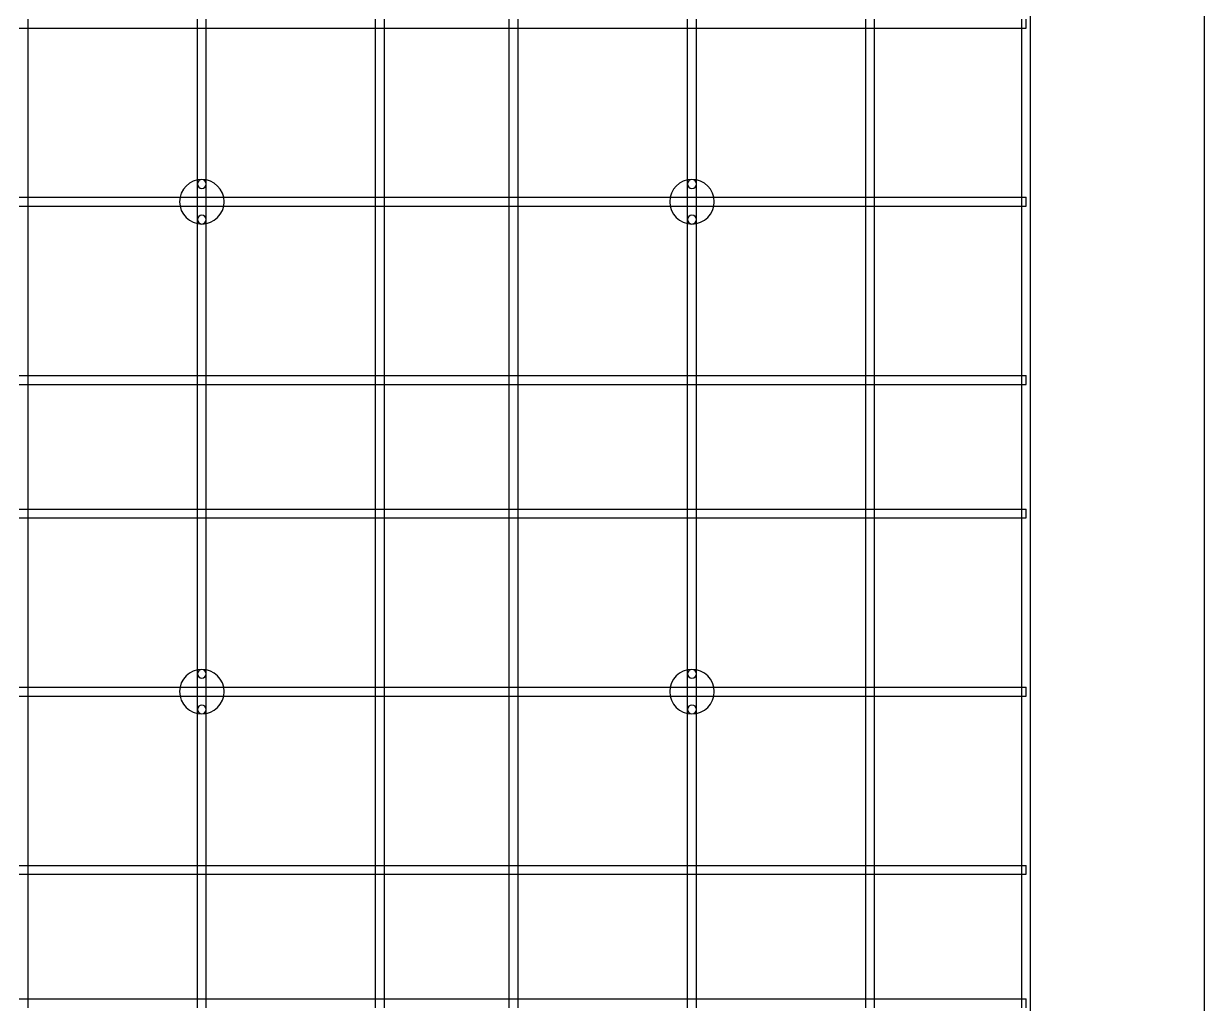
# Model space of a CAD drawing. Header units: millimetres. Extents: x 0 to 500, y 0 to 500.
# Drawn here: x 367.5 to 500, y 132.5 to 242.5 of the extents above; entities that cross this region are included whole.
import ezdxf

# ---------------------------------------------------------------- set-up
doc = ezdxf.new("R2010")
doc.units = ezdxf.units.MM
doc.layers.add('MDF_Model', color=7, linetype='CONTINUOUS')

msp = doc.modelspace()

# ---------------------------------------------------------------- linework, layer by layer
at = {"layer": 'MDF_Model'}
for p, q in [((500, 0, 6), (500, 500, 6)), ((500, 0), (500, 500)), ((500, 0, 6), (500, 500, 6)), ((500, 0), (500, 500)), ((480.5, 20), (480.5, 480)), ((480.5, 20, 1), (480.5, 480, 1)), ((480.5, 20), (480.5, 480)), ((480.5, 20, 1), (480.5, 480, 1)), ((368, 242, 1), (368, 243, 1)), ((368, 242, 1), (368, 243, 1)), ((387, 242, 1), (387, 243, 1)), ((387, 242, 1), (387, 243, 1)), ((388, 242, 1), (388, 243, 1)), ((388, 242, 1), (388, 243, 1)), ((407, 242, 1), (407, 243, 1)), ((407, 242, 1), (407, 243, 1)), ((408, 242, 1), (408, 243, 1)), ((408, 242, 1), (408, 243, 1)), ((422, 242, 1), (422, 243, 1)), ((422, 242, 1), (422, 243, 1)), ((423, 242, 1), (423, 243, 1)), ((423, 242, 1), (423, 243, 1)), ((442, 242, 1), (442, 243, 1)), ((442, 242, 1), (442, 243, 1)), ((443, 242, 1), (443, 243, 1)), ((443, 242, 1), (443, 243, 1)), ((462, 242, 1), (462, 243, 1)), ((462, 242, 1), (462, 243, 1)), ((463, 242, 1), (463, 243, 1)), ((463, 242, 1), (463, 243, 1)), ((479.5, 242, 1), (479.5, 243, 1)), ((479.5, 242, 1), (479.5, 243, 1)), ((480, 242, 1), (480, 243, 1)), ((480, 242, 1), (480, 243, 1)), ((367, 242, 1), (368, 242, 1)), ((367, 242, 1), (368, 242, 1)), ((368, 223), (368, 242)), ((368, 242), (387, 242)), ((368, 242), (387, 242)), ((368, 242, 1), (387, 242, 1)), ((368, 242), (368, 242, 1)), ((368, 242, 1), (387, 242, 1)), ((368, 223, 1), (368, 242, 1)), ((368, 242), (368, 242, 1)), ((368, 223), (368, 242)), ((368, 223, 1), (368, 242, 1)), ((387, 224.5, 1), (387, 242, 1)), ((387, 242, 1), (388, 242, 1)), ((387, 224.5, 1), (387, 242, 1)), ((387, 242), (387, 242, 1)), ((387, 224.5), (387, 242)), ((387, 242, 1), (388, 242, 1)), ((387, 224.5), (387, 242)), ((387, 242), (387, 242, 1)), ((388, 224.5, 1), (388, 242, 1)), ((388, 224.5, 1), (388, 242, 1)), ((388, 242), (388, 242, 1)), ((388, 224.5), (388, 242)), ((388, 224.5), (388, 242)), ((388, 242), (407, 242)), ((388, 242, 1), (407, 242, 1)), ((388, 242), (407, 242)), ((388, 242, 1), (407, 242, 1)), ((388, 242), (388, 242, 1)), ((407, 223), (407, 242)), ((407, 242), (407, 242, 1)), ((407, 223, 1), (407, 242, 1)), ((407, 242), (407, 242, 1)), ((407, 223), (407, 242)), ((407, 242, 1), (408, 242, 1)), ((407, 223, 1), (407, 242, 1)), ((407, 242, 1), (408, 242, 1)), ((408, 223, 1), (408, 242, 1)), ((408, 242, 1), (422, 242, 1)), ((408, 223, 1), (408, 242, 1)), ((408, 242), (408, 242, 1)), ((408, 223), (408, 242)), ((408, 242), (422, 242)), ((408, 242, 1), (422, 242, 1)), ((408, 242), (408, 242, 1)), ((408, 223), (408, 242)), ((408, 242), (422, 242)), ((422, 242, 1), (423, 242, 1)), ((422, 223, 1), (422, 242, 1)), ((422, 242, 1), (423, 242, 1)), ((422, 242), (422, 242, 1)), ((422, 223, 1), (422, 242, 1)), ((422, 242), (422, 242, 1)), ((422, 223), (422, 242)), ((422, 223), (422, 242)), ((423, 223), (423, 242)), ((423, 242), (442, 242)), ((423, 242), (442, 242)), ((423, 242, 1), (442, 242, 1)), ((423, 242), (423, 242, 1)), ((423, 242, 1), (442, 242, 1)), ((423, 223, 1), (423, 242, 1)), ((423, 242), (423, 242, 1)), ((423, 223), (423, 242)), ((423, 223, 1), (423, 242, 1)), ((442, 224.5, 1), (442, 242, 1)), ((442, 242, 1), (443, 242, 1)), ((442, 224.5, 1), (442, 242, 1)), ((442, 242), (442, 242, 1)), ((442, 224.5), (442, 242)), ((442, 242, 1), (443, 242, 1)), ((442, 224.5), (442, 242)), ((442, 242), (442, 242, 1)), ((443, 224.5, 1), (443, 242, 1)), ((443, 224.5, 1), (443, 242, 1)), ((443, 242), (443, 242, 1)), ((443, 224.5), (443, 242)), ((443, 224.5), (443, 242)), ((443, 242), (462, 242)), ((443, 242, 1), (462, 242, 1)), ((443, 242), (462, 242)), ((443, 242, 1), (462, 242, 1)), ((443, 242), (443, 242, 1)), ((462, 242, 1), (463, 242, 1)), ((462, 223), (462, 242)), ((462, 242), (462, 242, 1)), ((462, 223, 1), (462, 242, 1)), ((462, 242, 1), (463, 242, 1)), ((462, 223, 1), (462, 242, 1)), ((462, 242), (462, 242, 1)), ((462, 223), (462, 242)), ((463, 242), (479.5, 242)), ((463, 242, 1), (479.5, 242, 1)), ((463, 242), (463, 242, 1)), ((463, 223), (463, 242)), ((463, 242), (479.5, 242)), ((463, 242, 1), (479.5, 242, 1)), ((463, 223, 1), (463, 242, 1)), ((463, 242), (463, 242, 1)), ((463, 223), (463, 242)), ((463, 223, 1), (463, 242, 1)), ((479.5, 223, 1), (479.5, 242, 1)), ((479.5, 242, 1), (480, 242, 1)), ((479.5, 223, 1), (479.5, 242, 1)), ((479.5, 242, 1), (479.5, 242)), ((479.5, 223), (479.5, 242)), ((479.5, 242, 1), (480, 242, 1)), ((479.5, 242, 1), (479.5, 242)), ((479.5, 223), (479.5, 242)), ((387, 223, 1), (387, 224.5, 1)), ((387, 223, 1), (387, 224.5, 1)), ((387, 224.5), (387, 224.5, 1)), ((387, 223), (387, 224.5)), ((387, 224.5), (387, 224.5, 1)), ((387, 223), (387, 224.5)), ((387.5, 225, 3), (387.5, 225, 6)), ((387.5, 225, 3), (387.5, 225, 6)), ((388, 224.5, 1), (388, 224.5, 3)), ((388, 224.5, 1), (388, 224.5, 3)), ((388, 223, 1), (388, 224.5, 1)), ((388, 223, 1), (388, 224.5, 1)), ((388, 224.5), (388, 224.5, 1)), ((388, 223), (388, 224.5)), ((388, 224.5), (388, 224.5, 1)), ((388, 223), (388, 224.5)), ((442, 223, 1), (442, 224.5, 1)), ((442, 223, 1), (442, 224.5, 1)), ((442, 224.5), (442, 224.5, 1)), ((442, 223), (442, 224.5)), ((442, 224.5), (442, 224.5, 1)), ((442, 223), (442, 224.5)), ((442.5, 225, 3), (442.5, 225, 6)), ((442.5, 225, 3), (442.5, 225, 6)), ((443, 224.5, 1), (443, 224.5, 3)), ((443, 224.5, 1), (443, 224.5, 3)), ((443, 223, 1), (443, 224.5, 1)), ((443, 223, 1), (443, 224.5, 1)), ((443, 224.5), (443, 224.5, 1)), ((443, 223), (443, 224.5)), ((443, 224.5), (443, 224.5, 1)), ((443, 223), (443, 224.5)), ((367, 223, 1), (368, 223, 1)), ((367, 223, 1), (368, 223, 1)), ((368, 223, 1), (387, 223, 1)), ((368, 222, 1), (368, 223, 1)), ((368, 223), (387, 223)), ((368, 223), (387, 223)), ((368, 223, 1), (387, 223, 1)), ((368, 223), (368, 223, 1)), ((368, 222, 1), (368, 223, 1)), ((368, 223), (368, 223, 1)), ((387, 223, 1), (388, 223, 1)), ((387, 222, 1), (387, 223, 1)), ((387, 223, 1), (388, 223, 1)), ((387, 223), (387, 223, 1)), ((387, 222, 1), (387, 223, 1)), ((387, 223), (387, 223, 1)), ((388, 222, 1), (388, 223, 1)), ((388, 223), (388, 223, 1)), ((388, 223, 1), (407, 223, 1)), ((388, 222, 1), (388, 223, 1)), ((388, 223), (407, 223)), ((388, 223), (407, 223)), ((388, 223, 1), (407, 223, 1)), ((388, 223), (388, 223, 1)), ((407, 222, 1), (407, 223, 1)), ((407, 223), (407, 223, 1)), ((407, 222, 1), (407, 223, 1)), ((407, 223, 1), (408, 223, 1)), ((407, 223), (407, 223, 1)), ((407, 223, 1), (408, 223, 1)), ((408, 222, 1), (408, 223, 1)), ((408, 223, 1), (422, 223, 1)), ((408, 222, 1), (408, 223, 1)), ((408, 223), (408, 223, 1)), ((408, 223), (422, 223)), ((408, 223, 1), (422, 223, 1)), ((408, 223), (408, 223, 1)), ((408, 223), (422, 223)), ((422, 222, 1), (422, 223, 1)), ((422, 223, 1), (423, 223, 1)), ((422, 222, 1), (422, 223, 1)), ((422, 223, 1), (423, 223, 1)), ((422, 223), (422, 223, 1)), ((422, 223), (422, 223, 1)), ((423, 223, 1), (442, 223, 1)), ((423, 222, 1), (423, 223, 1)), ((423, 223), (442, 223)), ((423, 223), (442, 223)), ((423, 223, 1), (442, 223, 1)), ((423, 223), (423, 223, 1)), ((423, 222, 1), (423, 223, 1)), ((423, 223), (423, 223, 1)), ((442, 223, 1), (443, 223, 1)), ((442, 222, 1), (442, 223, 1)), ((442, 223, 1), (443, 223, 1)), ((442, 223), (442, 223, 1)), ((442, 222, 1), (442, 223, 1)), ((442, 223), (442, 223, 1)), ((443, 222, 1), (443, 223, 1)), ((443, 223), (443, 223, 1)), ((443, 223, 1), (462, 223, 1)), ((443, 222, 1), (443, 223, 1)), ((443, 223), (462, 223)), ((443, 223), (462, 223)), ((443, 223, 1), (462, 223, 1)), ((443, 223), (443, 223, 1)), ((462, 222, 1), (462, 223, 1)), ((462, 223, 1), (463, 223, 1)), ((462, 222, 1), (462, 223, 1)), ((462, 223), (462, 223, 1)), ((462, 223, 1), (463, 223, 1)), ((462, 223), (462, 223, 1)), ((463, 223, 1), (479.5, 223, 1)), ((463, 222, 1), (463, 223, 1)), ((463, 223), (479.5, 223)), ((463, 223), (479.5, 223)), ((463, 223, 1), (479.5, 223, 1)), ((463, 223), (463, 223, 1)), ((463, 222, 1), (463, 223, 1)), ((463, 223), (463, 223, 1)), ((479.5, 223, 1), (480, 223, 1)), ((479.5, 223, 1), (480, 223, 1)), ((479.5, 222, 1), (479.5, 223, 1)), ((479.5, 223, 1), (479.5, 223)), ((479.5, 222, 1), (479.5, 223, 1)), ((479.5, 223, 1), (479.5, 223)), ((480, 222, 1), (480, 223, 1)), ((480, 222, 1), (480, 223, 1)), ((367, 222, 1), (368, 222, 1)), ((367, 222, 1), (368, 222, 1)), ((368, 203), (368, 222)), ((368, 222), (387, 222)), ((368, 222), (387, 222)), ((368, 222, 1), (387, 222, 1)), ((368, 222), (368, 222, 1)), ((368, 222, 1), (387, 222, 1)), ((368, 203, 1), (368, 222, 1)), ((368, 222), (368, 222, 1)), ((368, 203), (368, 222)), ((368, 203, 1), (368, 222, 1)), ((387, 220.5, 1), (387, 222, 1)), ((387, 222, 1), (388, 222, 1)), ((387, 220.5, 1), (387, 222, 1)), ((387, 222), (387, 222, 1)), ((387, 220.5), (387, 222)), ((387, 222, 1), (388, 222, 1)), ((387, 220.5), (387, 222)), ((387, 222), (387, 222, 1)), ((388, 220.5, 1), (388, 222, 1)), ((388, 220.5, 1), (388, 222, 1)), ((388, 222), (388, 222, 1)), ((388, 220.5), (388, 222)), ((388, 220.5), (388, 222)), ((388, 222), (407, 222)), ((388, 222, 1), (407, 222, 1)), ((388, 222), (407, 222)), ((388, 222, 1), (407, 222, 1)), ((388, 222), (388, 222, 1)), ((390, 222.5, 3), (390, 222.5, 6)), ((390, 222.5, 3), (390, 222.5, 6)), ((407, 203), (407, 222)), ((407, 222), (407, 222, 1)), ((407, 203, 1), (407, 222, 1)), ((407, 222), (407, 222, 1)), ((407, 203), (407, 222)), ((407, 222, 1), (408, 222, 1)), ((407, 203, 1), (407, 222, 1)), ((407, 222, 1), (408, 222, 1)), ((408, 203, 1), (408, 222, 1)), ((408, 222, 1), (422, 222, 1)), ((408, 203, 1), (408, 222, 1)), ((408, 222), (408, 222, 1)), ((408, 203), (408, 222)), ((408, 222), (422, 222)), ((408, 222, 1), (422, 222, 1)), ((408, 222), (408, 222, 1)), ((408, 203), (408, 222)), ((408, 222), (422, 222)), ((422, 222, 1), (423, 222, 1)), ((422, 203, 1), (422, 222, 1)), ((422, 222, 1), (423, 222, 1)), ((422, 222), (422, 222, 1)), ((422, 203, 1), (422, 222, 1)), ((422, 222), (422, 222, 1)), ((422, 203), (422, 222)), ((422, 203), (422, 222)), ((423, 203), (423, 222)), ((423, 222), (442, 222)), ((423, 222), (442, 222)), ((423, 222, 1), (442, 222, 1)), ((423, 222), (423, 222, 1)), ((423, 222, 1), (442, 222, 1)), ((423, 203, 1), (423, 222, 1)), ((423, 222), (423, 222, 1)), ((423, 203), (423, 222)), ((423, 203, 1), (423, 222, 1)), ((442, 220.5, 1), (442, 222, 1)), ((442, 222, 1), (443, 222, 1)), ((442, 220.5, 1), (442, 222, 1)), ((442, 222), (442, 222, 1)), ((442, 220.5), (442, 222)), ((442, 222, 1), (443, 222, 1)), ((442, 220.5), (442, 222)), ((442, 222), (442, 222, 1)), ((443, 220.5, 1), (443, 222, 1)), ((443, 220.5, 1), (443, 222, 1)), ((443, 222), (443, 222, 1)), ((443, 220.5), (443, 222)), ((443, 220.5), (443, 222)), ((443, 222), (462, 222)), ((443, 222, 1), (462, 222, 1)), ((443, 222), (462, 222)), ((443, 222, 1), (462, 222, 1)), ((443, 222), (443, 222, 1)), ((445, 222.5, 3), (445, 222.5, 6)), ((445, 222.5, 3), (445, 222.5, 6)), ((462, 222, 1), (463, 222, 1)), ((462, 203), (462, 222)), ((462, 222), (462, 222, 1)), ((462, 203, 1), (462, 222, 1)), ((462, 222, 1), (463, 222, 1)), ((462, 203, 1), (462, 222, 1)), ((462, 222), (462, 222, 1)), ((462, 203), (462, 222)), ((463, 222), (479.5, 222)), ((463, 222, 1), (479.5, 222, 1)), ((463, 222), (463, 222, 1)), ((463, 203), (463, 222)), ((463, 222), (479.5, 222)), ((463, 222, 1), (479.5, 222, 1)), ((463, 203, 1), (463, 222, 1)), ((463, 222), (463, 222, 1)), ((463, 203), (463, 222)), ((463, 203, 1), (463, 222, 1)), ((479.5, 203, 1), (479.5, 222, 1)), ((479.5, 222, 1), (480, 222, 1)), ((479.5, 203, 1), (479.5, 222, 1)), ((479.5, 222, 1), (479.5, 222)), ((479.5, 203), (479.5, 222)), ((479.5, 222, 1), (480, 222, 1)), ((479.5, 222, 1), (479.5, 222)), ((479.5, 203), (479.5, 222)), ((387, 203, 1), (387, 220.5, 1)), ((387, 203, 1), (387, 220.5, 1)), ((387, 220.5), (387, 220.5, 1)), ((387, 203), (387, 220.5)), ((387, 220.5), (387, 220.5, 1)), ((387, 203), (387, 220.5)), ((387.5, 220, 3), (387.5, 220, 6)), ((387.5, 220, 3), (387.5, 220, 6)), ((388, 220.5, 1), (388, 220.5, 3)), ((388, 220.5, 1), (388, 220.5, 3)), ((388, 203, 1), (388, 220.5, 1)), ((388, 203, 1), (388, 220.5, 1)), ((388, 220.5), (388, 220.5, 1)), ((388, 203), (388, 220.5)), ((388, 220.5), (388, 220.5, 1)), ((388, 203), (388, 220.5)), ((442, 203, 1), (442, 220.5, 1)), ((442, 203, 1), (442, 220.5, 1)), ((442, 220.5), (442, 220.5, 1)), ((442, 203), (442, 220.5)), ((442, 220.5), (442, 220.5, 1)), ((442, 203), (442, 220.5)), ((442.5, 220, 3), (442.5, 220, 6)), ((442.5, 220, 3), (442.5, 220, 6)), ((443, 220.5, 1), (443, 220.5, 3)), ((443, 220.5, 1), (443, 220.5, 3)), ((443, 203, 1), (443, 220.5, 1)), ((443, 203, 1), (443, 220.5, 1)), ((443, 220.5), (443, 220.5, 1)), ((443, 203), (443, 220.5)), ((443, 220.5), (443, 220.5, 1)), ((443, 203), (443, 220.5)), ((367, 203, 1), (368, 203, 1)), ((367, 203, 1), (368, 203, 1)), ((368, 203), (387, 203)), ((368, 203), (387, 203)), ((368, 203, 1), (387, 203, 1)), ((368, 203), (368, 203, 1)), ((368, 203, 1), (387, 203, 1)), ((368, 202, 1), (368, 203, 1)), ((368, 203), (368, 203, 1)), ((368, 202, 1), (368, 203, 1)), ((387, 203, 1), (388, 203, 1)), ((387, 203), (387, 203, 1)), ((387, 202, 1), (387, 203, 1)), ((387, 203, 1), (388, 203, 1)), ((387, 203), (387, 203, 1)), ((387, 202, 1), (387, 203, 1)), ((388, 203), (388, 203, 1)), ((388, 202, 1), (388, 203, 1)), ((388, 203), (407, 203)), ((388, 203), (407, 203)), ((388, 203, 1), (407, 203, 1)), ((388, 203), (388, 203, 1)), ((388, 203, 1), (407, 203, 1)), ((388, 202, 1), (388, 203, 1)), ((407, 203), (407, 203, 1)), ((407, 202, 1), (407, 203, 1)), ((407, 203), (407, 203, 1)), ((407, 202, 1), (407, 203, 1)), ((407, 203, 1), (408, 203, 1)), ((407, 203, 1), (408, 203, 1)), ((408, 202, 1), (408, 203, 1)), ((408, 203, 1), (422, 203, 1)), ((408, 202, 1), (408, 203, 1)), ((408, 203), (408, 203, 1)), ((408, 203), (422, 203)), ((408, 203, 1), (422, 203, 1)), ((408, 203), (408, 203, 1)), ((408, 203), (422, 203)), ((422, 202, 1), (422, 203, 1)), ((422, 203, 1), (423, 203, 1)), ((422, 202, 1), (422, 203, 1)), ((422, 203, 1), (423, 203, 1)), ((422, 203), (422, 203, 1)), ((422, 203), (422, 203, 1)), ((423, 203), (442, 203)), ((423, 203), (442, 203)), ((423, 203, 1), (442, 203, 1)), ((423, 203), (423, 203, 1)), ((423, 203, 1), (442, 203, 1)), ((423, 202, 1), (423, 203, 1)), ((423, 203), (423, 203, 1)), ((423, 202, 1), (423, 203, 1)), ((442, 203, 1), (443, 203, 1)), ((442, 203), (442, 203, 1)), ((442, 202, 1), (442, 203, 1)), ((442, 203, 1), (443, 203, 1)), ((442, 203), (442, 203, 1)), ((442, 202, 1), (442, 203, 1)), ((443, 203), (443, 203, 1)), ((443, 202, 1), (443, 203, 1)), ((443, 203), (462, 203)), ((443, 203), (462, 203)), ((443, 203, 1), (462, 203, 1)), ((443, 203), (443, 203, 1)), ((443, 203, 1), (462, 203, 1)), ((443, 202, 1), (443, 203, 1)), ((462, 202, 1), (462, 203, 1)), ((462, 203, 1), (463, 203, 1)), ((462, 203), (462, 203, 1)), ((462, 202, 1), (462, 203, 1)), ((462, 203, 1), (463, 203, 1)), ((462, 203), (462, 203, 1)), ((463, 203, 1), (479.5, 203, 1)), ((463, 202, 1), (463, 203, 1)), ((463, 203), (479.5, 203)), ((463, 203), (479.5, 203)), ((463, 203, 1), (479.5, 203, 1)), ((463, 203), (463, 203, 1)), ((463, 202, 1), (463, 203, 1)), ((463, 203), (463, 203, 1)), ((479.5, 203, 1), (480, 203, 1)), ((479.5, 203, 1), (480, 203, 1)), ((479.5, 202, 1), (479.5, 203, 1)), ((479.5, 203, 1), (479.5, 203)), ((479.5, 202, 1), (479.5, 203, 1)), ((479.5, 203, 1), (479.5, 203)), ((480, 202, 1), (480, 203, 1)), ((480, 202, 1), (480, 203, 1)), ((367, 202, 1), (368, 202, 1)), ((367, 202, 1), (368, 202, 1)), ((368, 202, 1), (387, 202, 1)), ((368, 202), (387, 202)), ((368, 202, 1), (387, 202, 1)), ((368, 202), (368, 202, 1)), ((368, 188), (368, 202)), ((368, 202), (387, 202)), ((368, 188, 1), (368, 202, 1)), ((368, 202), (368, 202, 1)), ((368, 188), (368, 202)), ((368, 188, 1), (368, 202, 1)), ((387, 202, 1), (388, 202, 1)), ((387, 188, 1), (387, 202, 1)), ((387, 202, 1), (388, 202, 1)), ((387, 188, 1), (387, 202, 1)), ((387, 202), (387, 202, 1)), ((387, 188), (387, 202)), ((387, 202), (387, 202, 1)), ((387, 188), (387, 202)), ((388, 188, 1), (388, 202, 1)), ((388, 202, 1), (407, 202, 1)), ((388, 188, 1), (388, 202, 1)), ((388, 202), (388, 202, 1)), ((388, 188), (388, 202)), ((388, 202), (407, 202)), ((388, 202, 1), (407, 202, 1)), ((388, 202), (388, 202, 1)), ((388, 188), (388, 202)), ((388, 202), (407, 202)), ((407, 202, 1), (408, 202, 1)), ((407, 202), (407, 202, 1)), ((407, 188), (407, 202)), ((407, 188, 1), (407, 202, 1)), ((407, 202), (407, 202, 1)), ((407, 188), (407, 202)), ((407, 188, 1), (407, 202, 1)), ((407, 202, 1), (408, 202, 1)), ((408, 188, 1), (408, 202, 1)), ((408, 202, 1), (422, 202, 1)), ((408, 188, 1), (408, 202, 1)), ((408, 202), (408, 202, 1)), ((408, 188), (408, 202)), ((408, 202), (422, 202)), ((408, 202, 1), (422, 202, 1)), ((408, 202), (408, 202, 1)), ((408, 188), (408, 202)), ((408, 202), (422, 202)), ((422, 202, 1), (423, 202, 1)), ((422, 188, 1), (422, 202, 1)), ((422, 202, 1), (423, 202, 1)), ((422, 188, 1), (422, 202, 1)), ((422, 202), (422, 202, 1)), ((422, 188), (422, 202)), ((422, 202), (422, 202, 1)), ((422, 188), (422, 202)), ((423, 202, 1), (442, 202, 1)), ((423, 202), (442, 202)), ((423, 202, 1), (442, 202, 1)), ((423, 202), (423, 202, 1)), ((423, 188), (423, 202)), ((423, 202), (442, 202)), ((423, 188, 1), (423, 202, 1)), ((423, 202), (423, 202, 1)), ((423, 188), (423, 202)), ((423, 188, 1), (423, 202, 1)), ((442, 202, 1), (443, 202, 1)), ((442, 188, 1), (442, 202, 1)), ((442, 202, 1), (443, 202, 1)), ((442, 188, 1), (442, 202, 1)), ((442, 202), (442, 202, 1)), ((442, 188), (442, 202)), ((442, 202), (442, 202, 1)), ((442, 188), (442, 202)), ((443, 188, 1), (443, 202, 1)), ((443, 202, 1), (462, 202, 1)), ((443, 188, 1), (443, 202, 1)), ((443, 202), (443, 202, 1)), ((443, 188), (443, 202)), ((443, 202), (462, 202)), ((443, 202, 1), (462, 202, 1)), ((443, 202), (443, 202, 1)), ((443, 188), (443, 202)), ((443, 202), (462, 202)), ((462, 202, 1), (463, 202, 1)), ((462, 188, 1), (462, 202, 1)), ((462, 202, 1), (463, 202, 1)), ((462, 202), (462, 202, 1)), ((462, 188, 1), (462, 202, 1)), ((462, 202), (462, 202, 1)), ((462, 188), (462, 202)), ((462, 188), (462, 202)), ((463, 202), (479.5, 202)), ((463, 202, 1), (479.5, 202, 1)), ((463, 202), (463, 202, 1)), ((463, 188), (463, 202)), ((463, 202), (479.5, 202)), ((463, 202, 1), (479.5, 202, 1)), ((463, 188, 1), (463, 202, 1)), ((463, 202), (463, 202, 1)), ((463, 188), (463, 202)), ((463, 188, 1), (463, 202, 1)), ((479.5, 188, 1), (479.5, 202, 1)), ((479.5, 202, 1), (480, 202, 1)), ((479.5, 188, 1), (479.5, 202, 1)), ((479.5, 202, 1), (479.5, 202)), ((479.5, 188), (479.5, 202)), ((479.5, 202, 1), (480, 202, 1)), ((479.5, 202, 1), (479.5, 202)), ((479.5, 188), (479.5, 202)), ((367, 188, 1), (368, 188, 1)), ((367, 188, 1), (368, 188, 1)), ((367, 187, 1), (368, 187, 1)), ((367, 187, 1), (368, 187, 1)), ((368, 188, 1), (387, 188, 1)), ((368, 187, 1), (368, 188, 1)), ((368, 188), (387, 188)), ((368, 188, 1), (387, 188, 1)), ((368, 188), (368, 188, 1)), ((368, 187, 1), (368, 188, 1)), ((368, 188), (387, 188)), ((368, 188), (368, 188, 1)), ((368, 168), (368, 187)), ((368, 187), (387, 187)), ((368, 187), (387, 187)), ((368, 187, 1), (387, 187, 1)), ((368, 187), (368, 187, 1)), ((368, 187, 1), (387, 187, 1)), ((368, 168, 1), (368, 187, 1)), ((368, 187), (368, 187, 1)), ((368, 168), (368, 187)), ((368, 168, 1), (368, 187, 1)), ((387, 187, 1), (387, 188, 1)), ((387, 188, 1), (388, 188, 1)), ((387, 187, 1), (387, 188, 1)), ((387, 188, 1), (388, 188, 1)), ((387, 188), (387, 188, 1)), ((387, 188), (387, 188, 1)), ((387, 169.5, 1), (387, 187, 1)), ((387, 187, 1), (388, 187, 1)), ((387, 169.5, 1), (387, 187, 1)), ((387, 187), (387, 187, 1)), ((387, 169.5), (387, 187)), ((387, 187, 1), (388, 187, 1)), ((387, 169.5), (387, 187)), ((387, 187), (387, 187, 1)), ((388, 187, 1), (388, 188, 1)), ((388, 188, 1), (407, 188, 1)), ((388, 187, 1), (388, 188, 1)), ((388, 188), (388, 188, 1)), ((388, 188), (407, 188)), ((388, 188, 1), (407, 188, 1)), ((388, 188), (388, 188, 1)), ((388, 188), (407, 188)), ((388, 169.5, 1), (388, 187, 1)), ((388, 169.5, 1), (388, 187, 1)), ((388, 187), (388, 187, 1)), ((388, 169.5), (388, 187)), ((388, 169.5), (388, 187)), ((388, 187), (407, 187)), ((388, 187, 1), (407, 187, 1)), ((388, 187), (407, 187)), ((388, 187, 1), (407, 187, 1)), ((388, 187), (388, 187, 1)), ((407, 187, 1), (407, 188, 1)), ((407, 188), (407, 188, 1)), ((407, 187, 1), (407, 188, 1)), ((407, 188, 1), (408, 188, 1)), ((407, 188), (407, 188, 1)), ((407, 188, 1), (408, 188, 1)), ((407, 168), (407, 187)), ((407, 187), (407, 187, 1)), ((407, 168, 1), (407, 187, 1)), ((407, 187), (407, 187, 1)), ((407, 168), (407, 187)), ((407, 187, 1), (408, 187, 1)), ((407, 168, 1), (407, 187, 1)), ((407, 187, 1), (408, 187, 1)), ((408, 187, 1), (408, 188, 1)), ((408, 188, 1), (422, 188, 1)), ((408, 187, 1), (408, 188, 1)), ((408, 188), (408, 188, 1)), ((408, 188), (422, 188)), ((408, 188, 1), (422, 188, 1)), ((408, 188), (408, 188, 1)), ((408, 188), (422, 188)), ((408, 168, 1), (408, 187, 1)), ((408, 187, 1), (422, 187, 1)), ((408, 168, 1), (408, 187, 1)), ((408, 187), (408, 187, 1)), ((408, 168), (408, 187)), ((408, 187), (422, 187)), ((408, 187, 1), (422, 187, 1)), ((408, 187), (408, 187, 1)), ((408, 168), (408, 187)), ((408, 187), (422, 187)), ((422, 187, 1), (422, 188, 1)), ((422, 188, 1), (423, 188, 1)), ((422, 187, 1), (422, 188, 1)), ((422, 188, 1), (423, 188, 1)), ((422, 188), (422, 188, 1)), ((422, 188), (422, 188, 1)), ((422, 187, 1), (423, 187, 1)), ((422, 168, 1), (422, 187, 1)), ((422, 187, 1), (423, 187, 1)), ((422, 187), (422, 187, 1)), ((422, 168, 1), (422, 187, 1)), ((422, 187), (422, 187, 1)), ((422, 168), (422, 187)), ((422, 168), (422, 187)), ((423, 188, 1), (442, 188, 1)), ((423, 187, 1), (423, 188, 1)), ((423, 188), (442, 188)), ((423, 188, 1), (442, 188, 1)), ((423, 188), (423, 188, 1)), ((423, 187, 1), (423, 188, 1)), ((423, 188), (442, 188)), ((423, 188), (423, 188, 1)), ((423, 168), (423, 187)), ((423, 187), (442, 187)), ((423, 187), (442, 187)), ((423, 187, 1), (442, 187, 1)), ((423, 187), (423, 187, 1)), ((423, 187, 1), (442, 187, 1)), ((423, 168, 1), (423, 187, 1)), ((423, 187), (423, 187, 1)), ((423, 168), (423, 187)), ((423, 168, 1), (423, 187, 1)), ((442, 187, 1), (442, 188, 1)), ((442, 188, 1), (443, 188, 1)), ((442, 187, 1), (442, 188, 1)), ((442, 188, 1), (443, 188, 1)), ((442, 188), (442, 188, 1)), ((442, 188), (442, 188, 1)), ((442, 169.5, 1), (442, 187, 1)), ((442, 187, 1), (443, 187, 1)), ((442, 169.5, 1), (442, 187, 1)), ((442, 187), (442, 187, 1)), ((442, 169.5), (442, 187)), ((442, 187, 1), (443, 187, 1)), ((442, 169.5), (442, 187)), ((442, 187), (442, 187, 1)), ((443, 187, 1), (443, 188, 1)), ((443, 188, 1), (462, 188, 1)), ((443, 187, 1), (443, 188, 1)), ((443, 188), (443, 188, 1)), ((443, 188), (462, 188)), ((443, 188, 1), (462, 188, 1)), ((443, 188), (443, 188, 1)), ((443, 188), (462, 188)), ((443, 169.5, 1), (443, 187, 1)), ((443, 169.5, 1), (443, 187, 1)), ((443, 187), (443, 187, 1)), ((443, 169.5), (443, 187)), ((443, 169.5), (443, 187)), ((443, 187), (462, 187)), ((443, 187, 1), (462, 187, 1)), ((443, 187), (462, 187)), ((443, 187, 1), (462, 187, 1)), ((443, 187), (443, 187, 1)), ((462, 187, 1), (462, 188, 1)), ((462, 188, 1), (463, 188, 1)), ((462, 187, 1), (462, 188, 1)), ((462, 188, 1), (463, 188, 1)), ((462, 188), (462, 188, 1)), ((462, 188), (462, 188, 1)), ((462, 187, 1), (463, 187, 1)), ((462, 168), (462, 187)), ((462, 187), (462, 187, 1)), ((462, 168, 1), (462, 187, 1)), ((462, 187, 1), (463, 187, 1)), ((462, 168, 1), (462, 187, 1)), ((462, 187), (462, 187, 1)), ((462, 168), (462, 187)), ((463, 188, 1), (479.5, 188, 1)), ((463, 187, 1), (463, 188, 1)), ((463, 188), (479.5, 188)), ((463, 188), (479.5, 188)), ((463, 188, 1), (479.5, 188, 1)), ((463, 188), (463, 188, 1)), ((463, 187, 1), (463, 188, 1)), ((463, 188), (463, 188, 1)), ((463, 187), (479.5, 187)), ((463, 187, 1), (479.5, 187, 1)), ((463, 187), (463, 187, 1)), ((463, 168), (463, 187)), ((463, 187), (479.5, 187)), ((463, 187, 1), (479.5, 187, 1)), ((463, 168, 1), (463, 187, 1)), ((463, 187), (463, 187, 1)), ((463, 168), (463, 187)), ((463, 168, 1), (463, 187, 1)), ((479.5, 188, 1), (480, 188, 1)), ((479.5, 188, 1), (480, 188, 1)), ((479.5, 187, 1), (479.5, 188, 1)), ((479.5, 188, 1), (479.5, 188)), ((479.5, 187, 1), (479.5, 188, 1)), ((479.5, 188, 1), (479.5, 188)), ((479.5, 168, 1), (479.5, 187, 1)), ((479.5, 187, 1), (480, 187, 1)), ((479.5, 168, 1), (479.5, 187, 1)), ((479.5, 187, 1), (479.5, 187)), ((479.5, 168), (479.5, 187)), ((479.5, 187, 1), (480, 187, 1)), ((479.5, 187, 1), (479.5, 187)), ((479.5, 168), (479.5, 187)), ((480, 187, 1), (480, 188, 1)), ((480, 187, 1), (480, 188, 1)), ((387.5, 170, 3), (387.5, 170, 6)), ((387.5, 170, 3), (387.5, 170, 6)), ((442.5, 170, 3), (442.5, 170, 6)), ((442.5, 170, 3), (442.5, 170, 6)), ((387, 168, 1), (387, 169.5, 1)), ((387, 168, 1), (387, 169.5, 1)), ((387, 169.5), (387, 169.5, 1)), ((387, 168), (387, 169.5)), ((387, 169.5), (387, 169.5, 1)), ((387, 168), (387, 169.5)), ((388, 169.5, 1), (388, 169.5, 3)), ((388, 169.5, 1), (388, 169.5, 3)), ((388, 168, 1), (388, 169.5, 1)), ((388, 168, 1), (388, 169.5, 1)), ((388, 169.5), (388, 169.5, 1)), ((388, 168), (388, 169.5)), ((388, 169.5), (388, 169.5, 1)), ((388, 168), (388, 169.5)), ((442, 168, 1), (442, 169.5, 1)), ((442, 168, 1), (442, 169.5, 1)), ((442, 169.5), (442, 169.5, 1)), ((442, 168), (442, 169.5)), ((442, 169.5), (442, 169.5, 1)), ((442, 168), (442, 169.5)), ((443, 169.5, 1), (443, 169.5, 3)), ((443, 169.5, 1), (443, 169.5, 3)), ((443, 168, 1), (443, 169.5, 1)), ((443, 168, 1), (443, 169.5, 1)), ((443, 169.5), (443, 169.5, 1)), ((443, 168), (443, 169.5)), ((443, 169.5), (443, 169.5, 1)), ((443, 168), (443, 169.5)), ((367, 168, 1), (368, 168, 1)), ((367, 168, 1), (368, 168, 1)), ((367, 167, 1), (368, 167, 1)), ((367, 167, 1), (368, 167, 1)), ((368, 168, 1), (387, 168, 1)), ((368, 167, 1), (368, 168, 1)), ((368, 168), (387, 168)), ((368, 168), (387, 168)), ((368, 168, 1), (387, 168, 1)), ((368, 168), (368, 168, 1)), ((368, 167, 1), (368, 168, 1)), ((368, 168), (368, 168, 1)), ((368, 148), (368, 167)), ((368, 167), (387, 167)), ((368, 167), (387, 167)), ((368, 167, 1), (387, 167, 1)), ((368, 167), (368, 167, 1)), ((368, 167, 1), (387, 167, 1)), ((368, 148, 1), (368, 167, 1)), ((368, 167), (368, 167, 1)), ((368, 148), (368, 167)), ((368, 148, 1), (368, 167, 1)), ((387, 168, 1), (388, 168, 1)), ((387, 167, 1), (387, 168, 1)), ((387, 168, 1), (388, 168, 1)), ((387, 168), (387, 168, 1)), ((387, 167, 1), (387, 168, 1)), ((387, 168), (387, 168, 1)), ((387, 165.5, 1), (387, 167, 1)), ((387, 167, 1), (388, 167, 1)), ((387, 165.5, 1), (387, 167, 1)), ((387, 167), (387, 167, 1)), ((387, 165.5), (387, 167)), ((387, 167, 1), (388, 167, 1)), ((387, 165.5), (387, 167)), ((387, 167), (387, 167, 1)), ((388, 167, 1), (388, 168, 1)), ((388, 168), (388, 168, 1)), ((388, 168, 1), (407, 168, 1)), ((388, 167, 1), (388, 168, 1)), ((388, 168), (407, 168)), ((388, 168), (407, 168)), ((388, 168, 1), (407, 168, 1)), ((388, 168), (388, 168, 1)), ((388, 165.5, 1), (388, 167, 1)), ((388, 165.5, 1), (388, 167, 1)), ((388, 167), (388, 167, 1)), ((388, 165.5), (388, 167)), ((388, 165.5), (388, 167)), ((388, 167), (407, 167)), ((388, 167, 1), (407, 167, 1)), ((388, 167), (407, 167)), ((388, 167, 1), (407, 167, 1)), ((388, 167), (388, 167, 1)), ((390, 167.5, 3), (390, 167.5, 6)), ((390, 167.5, 3), (390, 167.5, 6)), ((407, 167, 1), (407, 168, 1)), ((407, 168), (407, 168, 1)), ((407, 167, 1), (407, 168, 1)), ((407, 168, 1), (408, 168, 1)), ((407, 168), (407, 168, 1)), ((407, 168, 1), (408, 168, 1)), ((407, 148), (407, 167)), ((407, 167), (407, 167, 1)), ((407, 148, 1), (407, 167, 1)), ((407, 167), (407, 167, 1)), ((407, 148), (407, 167)), ((407, 167, 1), (408, 167, 1)), ((407, 148, 1), (407, 167, 1)), ((407, 167, 1), (408, 167, 1)), ((408, 167, 1), (408, 168, 1)), ((408, 168, 1), (422, 168, 1)), ((408, 167, 1), (408, 168, 1)), ((408, 168), (408, 168, 1)), ((408, 168), (422, 168)), ((408, 168, 1), (422, 168, 1)), ((408, 168), (408, 168, 1)), ((408, 168), (422, 168)), ((408, 148, 1), (408, 167, 1)), ((408, 167, 1), (422, 167, 1)), ((408, 148, 1), (408, 167, 1)), ((408, 167), (408, 167, 1)), ((408, 148), (408, 167)), ((408, 167), (422, 167)), ((408, 167, 1), (422, 167, 1)), ((408, 167), (408, 167, 1)), ((408, 148), (408, 167)), ((408, 167), (422, 167)), ((422, 167, 1), (422, 168, 1)), ((422, 168, 1), (423, 168, 1)), ((422, 167, 1), (422, 168, 1)), ((422, 168, 1), (423, 168, 1)), ((422, 168), (422, 168, 1)), ((422, 168), (422, 168, 1)), ((422, 167, 1), (423, 167, 1)), ((422, 148, 1), (422, 167, 1)), ((422, 167, 1), (423, 167, 1)), ((422, 167), (422, 167, 1)), ((422, 148, 1), (422, 167, 1)), ((422, 167), (422, 167, 1)), ((422, 148), (422, 167)), ((422, 148), (422, 167)), ((423, 168, 1), (442, 168, 1)), ((423, 167, 1), (423, 168, 1)), ((423, 168), (442, 168)), ((423, 168), (442, 168)), ((423, 168, 1), (442, 168, 1)), ((423, 168), (423, 168, 1)), ((423, 167, 1), (423, 168, 1)), ((423, 168), (423, 168, 1)), ((423, 148), (423, 167)), ((423, 167), (442, 167)), ((423, 167), (442, 167)), ((423, 167, 1), (442, 167, 1)), ((423, 167), (423, 167, 1)), ((423, 167, 1), (442, 167, 1)), ((423, 148, 1), (423, 167, 1)), ((423, 167), (423, 167, 1)), ((423, 148), (423, 167)), ((423, 148, 1), (423, 167, 1)), ((442, 168, 1), (443, 168, 1)), ((442, 167, 1), (442, 168, 1)), ((442, 168, 1), (443, 168, 1)), ((442, 168), (442, 168, 1)), ((442, 167, 1), (442, 168, 1)), ((442, 168), (442, 168, 1)), ((442, 165.5, 1), (442, 167, 1)), ((442, 167, 1), (443, 167, 1)), ((442, 165.5, 1), (442, 167, 1)), ((442, 167), (442, 167, 1)), ((442, 165.5), (442, 167)), ((442, 167, 1), (443, 167, 1)), ((442, 165.5), (442, 167)), ((442, 167), (442, 167, 1)), ((443, 167, 1), (443, 168, 1)), ((443, 168), (443, 168, 1)), ((443, 168, 1), (462, 168, 1)), ((443, 167, 1), (443, 168, 1)), ((443, 168), (462, 168)), ((443, 168), (462, 168)), ((443, 168, 1), (462, 168, 1)), ((443, 168), (443, 168, 1)), ((443, 165.5, 1), (443, 167, 1)), ((443, 165.5, 1), (443, 167, 1)), ((443, 167), (443, 167, 1)), ((443, 165.5), (443, 167)), ((443, 165.5), (443, 167)), ((443, 167), (462, 167)), ((443, 167, 1), (462, 167, 1)), ((443, 167), (462, 167)), ((443, 167, 1), (462, 167, 1)), ((443, 167), (443, 167, 1)), ((445, 167.5, 3), (445, 167.5, 6)), ((445, 167.5, 3), (445, 167.5, 6)), ((462, 167, 1), (462, 168, 1)), ((462, 168, 1), (463, 168, 1)), ((462, 167, 1), (462, 168, 1)), ((462, 168), (462, 168, 1)), ((462, 168, 1), (463, 168, 1)), ((462, 168), (462, 168, 1)), ((462, 167, 1), (463, 167, 1)), ((462, 148), (462, 167)), ((462, 167), (462, 167, 1)), ((462, 148, 1), (462, 167, 1)), ((462, 167, 1), (463, 167, 1)), ((462, 148, 1), (462, 167, 1)), ((462, 167), (462, 167, 1)), ((462, 148), (462, 167)), ((463, 168, 1), (479.5, 168, 1)), ((463, 167, 1), (463, 168, 1)), ((463, 168), (479.5, 168)), ((463, 168), (479.5, 168)), ((463, 168, 1), (479.5, 168, 1)), ((463, 168), (463, 168, 1)), ((463, 167, 1), (463, 168, 1)), ((463, 168), (463, 168, 1)), ((463, 167), (479.5, 167)), ((463, 167, 1), (479.5, 167, 1)), ((463, 167), (463, 167, 1)), ((463, 148), (463, 167)), ((463, 167), (479.5, 167)), ((463, 167, 1), (479.5, 167, 1)), ((463, 148, 1), (463, 167, 1)), ((463, 167), (463, 167, 1)), ((463, 148), (463, 167)), ((463, 148, 1), (463, 167, 1)), ((479.5, 168, 1), (480, 168, 1)), ((479.5, 168, 1), (480, 168, 1)), ((479.5, 167, 1), (479.5, 168, 1)), ((479.5, 168, 1), (479.5, 168)), ((479.5, 167, 1), (479.5, 168, 1)), ((479.5, 168, 1), (479.5, 168)), ((479.5, 148, 1), (479.5, 167, 1)), ((479.5, 167, 1), (480, 167, 1)), ((479.5, 148, 1), (479.5, 167, 1)), ((479.5, 167, 1), (479.5, 167)), ((479.5, 148), (479.5, 167)), ((479.5, 167, 1), (480, 167, 1)), ((479.5, 167, 1), (479.5, 167)), ((479.5, 148), (479.5, 167)), ((480, 167, 1), (480, 168, 1)), ((480, 167, 1), (480, 168, 1)), ((387, 148, 1), (387, 165.5, 1)), ((387, 148, 1), (387, 165.5, 1)), ((387, 165.5), (387, 165.5, 1)), ((387, 148), (387, 165.5)), ((387, 165.5), (387, 165.5, 1)), ((387, 148), (387, 165.5)), ((387.5, 165, 3), (387.5, 165, 6)), ((387.5, 165, 3), (387.5, 165, 6)), ((388, 165.5, 1), (388, 165.5, 3)), ((388, 165.5, 1), (388, 165.5, 3)), ((388, 148, 1), (388, 165.5, 1)), ((388, 148, 1), (388, 165.5, 1)), ((388, 165.5), (388, 165.5, 1)), ((388, 148), (388, 165.5)), ((388, 165.5), (388, 165.5, 1)), ((388, 148), (388, 165.5)), ((442, 148, 1), (442, 165.5, 1)), ((442, 148, 1), (442, 165.5, 1)), ((442, 165.5), (442, 165.5, 1)), ((442, 148), (442, 165.5)), ((442, 165.5), (442, 165.5, 1)), ((442, 148), (442, 165.5)), ((442.5, 165, 3), (442.5, 165, 6)), ((442.5, 165, 3), (442.5, 165, 6)), ((443, 165.5, 1), (443, 165.5, 3)), ((443, 165.5, 1), (443, 165.5, 3)), ((443, 148, 1), (443, 165.5, 1)), ((443, 148, 1), (443, 165.5, 1)), ((443, 165.5), (443, 165.5, 1)), ((443, 148), (443, 165.5)), ((443, 165.5), (443, 165.5, 1)), ((443, 148), (443, 165.5)), ((367, 148, 1), (368, 148, 1)), ((367, 148, 1), (368, 148, 1)), ((368, 148), (387, 148)), ((368, 148), (387, 148)), ((368, 148, 1), (387, 148, 1)), ((368, 148), (368, 148, 1)), ((368, 148, 1), (387, 148, 1)), ((368, 147, 1), (368, 148, 1)), ((368, 148), (368, 148, 1)), ((368, 147, 1), (368, 148, 1)), ((387, 148, 1), (388, 148, 1)), ((387, 148), (387, 148, 1)), ((387, 147, 1), (387, 148, 1)), ((387, 148, 1), (388, 148, 1)), ((387, 148), (387, 148, 1)), ((387, 147, 1), (387, 148, 1)), ((388, 148), (388, 148, 1)), ((388, 147, 1), (388, 148, 1)), ((388, 148), (407, 148)), ((388, 148), (407, 148)), ((388, 148, 1), (407, 148, 1)), ((388, 148), (388, 148, 1)), ((388, 148, 1), (407, 148, 1)), ((388, 147, 1), (388, 148, 1)), ((407, 148), (407, 148, 1)), ((407, 147, 1), (407, 148, 1)), ((407, 148), (407, 148, 1)), ((407, 147, 1), (407, 148, 1)), ((407, 148, 1), (408, 148, 1)), ((407, 148, 1), (408, 148, 1)), ((408, 147, 1), (408, 148, 1)), ((408, 148, 1), (422, 148, 1)), ((408, 147, 1), (408, 148, 1)), ((408, 148), (408, 148, 1)), ((408, 148), (422, 148)), ((408, 148, 1), (422, 148, 1)), ((408, 148), (408, 148, 1)), ((408, 148), (422, 148)), ((422, 147, 1), (422, 148, 1)), ((422, 148, 1), (423, 148, 1)), ((422, 147, 1), (422, 148, 1)), ((422, 148, 1), (423, 148, 1)), ((422, 148), (422, 148, 1)), ((422, 148), (422, 148, 1)), ((423, 148), (442, 148)), ((423, 148), (442, 148)), ((423, 148, 1), (442, 148, 1)), ((423, 148), (423, 148, 1)), ((423, 148, 1), (442, 148, 1)), ((423, 147, 1), (423, 148, 1)), ((423, 148), (423, 148, 1)), ((423, 147, 1), (423, 148, 1)), ((442, 148, 1), (443, 148, 1)), ((442, 148), (442, 148, 1)), ((442, 147, 1), (442, 148, 1)), ((442, 148, 1), (443, 148, 1)), ((442, 148), (442, 148, 1)), ((442, 147, 1), (442, 148, 1)), ((443, 148), (443, 148, 1)), ((443, 147, 1), (443, 148, 1)), ((443, 148), (462, 148)), ((443, 148), (462, 148)), ((443, 148, 1), (462, 148, 1)), ((443, 148), (443, 148, 1)), ((443, 148, 1), (462, 148, 1)), ((443, 147, 1), (443, 148, 1)), ((462, 147, 1), (462, 148, 1)), ((462, 148, 1), (463, 148, 1)), ((462, 148), (462, 148, 1)), ((462, 147, 1), (462, 148, 1)), ((462, 148, 1), (463, 148, 1)), ((462, 148), (462, 148, 1)), ((463, 148, 1), (479.5, 148, 1)), ((463, 147, 1), (463, 148, 1)), ((463, 148), (479.5, 148)), ((463, 148), (479.5, 148)), ((463, 148, 1), (479.5, 148, 1)), ((463, 148), (463, 148, 1)), ((463, 147, 1), (463, 148, 1)), ((463, 148), (463, 148, 1)), ((479.5, 148, 1), (480, 148, 1)), ((479.5, 148, 1), (480, 148, 1)), ((479.5, 147, 1), (479.5, 148, 1)), ((479.5, 148, 1), (479.5, 148)), ((479.5, 147, 1), (479.5, 148, 1)), ((479.5, 148, 1), (479.5, 148)), ((480, 147, 1), (480, 148, 1)), ((480, 147, 1), (480, 148, 1)), ((367, 147, 1), (368, 147, 1)), ((367, 147, 1), (368, 147, 1)), ((368, 147, 1), (387, 147, 1)), ((368, 147), (387, 147)), ((368, 147, 1), (387, 147, 1)), ((368, 147), (368, 147, 1)), ((368, 133), (368, 147)), ((368, 147), (387, 147)), ((368, 133, 1), (368, 147, 1)), ((368, 147), (368, 147, 1)), ((368, 133), (368, 147)), ((368, 133, 1), (368, 147, 1)), ((387, 147, 1), (388, 147, 1)), ((387, 133, 1), (387, 147, 1)), ((387, 147, 1), (388, 147, 1)), ((387, 133, 1), (387, 147, 1)), ((387, 147), (387, 147, 1)), ((387, 133), (387, 147)), ((387, 147), (387, 147, 1)), ((387, 133), (387, 147)), ((388, 133, 1), (388, 147, 1)), ((388, 147, 1), (407, 147, 1)), ((388, 133, 1), (388, 147, 1)), ((388, 147), (388, 147, 1)), ((388, 133), (388, 147)), ((388, 147), (407, 147)), ((388, 147, 1), (407, 147, 1)), ((388, 147), (388, 147, 1)), ((388, 133), (388, 147)), ((388, 147), (407, 147)), ((407, 147, 1), (408, 147, 1)), ((407, 147), (407, 147, 1)), ((407, 133), (407, 147)), ((407, 133, 1), (407, 147, 1)), ((407, 147), (407, 147, 1)), ((407, 133), (407, 147)), ((407, 133, 1), (407, 147, 1)), ((407, 147, 1), (408, 147, 1)), ((408, 133, 1), (408, 147, 1)), ((408, 147, 1), (422, 147, 1)), ((408, 133, 1), (408, 147, 1)), ((408, 147), (408, 147, 1)), ((408, 133), (408, 147)), ((408, 147), (422, 147)), ((408, 147, 1), (422, 147, 1)), ((408, 147), (408, 147, 1)), ((408, 133), (408, 147)), ((408, 147), (422, 147)), ((422, 147, 1), (423, 147, 1)), ((422, 133, 1), (422, 147, 1)), ((422, 147, 1), (423, 147, 1)), ((422, 133, 1), (422, 147, 1)), ((422, 147), (422, 147, 1)), ((422, 133), (422, 147)), ((422, 147), (422, 147, 1)), ((422, 133), (422, 147)), ((423, 147, 1), (442, 147, 1)), ((423, 147), (442, 147)), ((423, 147, 1), (442, 147, 1)), ((423, 147), (423, 147, 1)), ((423, 133), (423, 147)), ((423, 147), (442, 147)), ((423, 133, 1), (423, 147, 1)), ((423, 147), (423, 147, 1)), ((423, 133), (423, 147)), ((423, 133, 1), (423, 147, 1)), ((442, 147, 1), (443, 147, 1)), ((442, 133, 1), (442, 147, 1)), ((442, 147, 1), (443, 147, 1)), ((442, 133, 1), (442, 147, 1)), ((442, 147), (442, 147, 1)), ((442, 133), (442, 147)), ((442, 147), (442, 147, 1)), ((442, 133), (442, 147)), ((443, 133, 1), (443, 147, 1)), ((443, 147, 1), (462, 147, 1)), ((443, 133, 1), (443, 147, 1)), ((443, 147), (443, 147, 1)), ((443, 133), (443, 147)), ((443, 147), (462, 147)), ((443, 147, 1), (462, 147, 1)), ((443, 147), (443, 147, 1)), ((443, 133), (443, 147)), ((443, 147), (462, 147)), ((462, 147, 1), (463, 147, 1)), ((462, 133, 1), (462, 147, 1)), ((462, 147, 1), (463, 147, 1)), ((462, 147), (462, 147, 1)), ((462, 133, 1), (462, 147, 1)), ((462, 147), (462, 147, 1)), ((462, 133), (462, 147)), ((462, 133), (462, 147)), ((463, 147), (479.5, 147)), ((463, 147, 1), (479.5, 147, 1)), ((463, 147), (463, 147, 1)), ((463, 133), (463, 147)), ((463, 147), (479.5, 147)), ((463, 147, 1), (479.5, 147, 1)), ((463, 133, 1), (463, 147, 1)), ((463, 147), (463, 147, 1)), ((463, 133), (463, 147)), ((463, 133, 1), (463, 147, 1)), ((479.5, 133, 1), (479.5, 147, 1)), ((479.5, 147, 1), (480, 147, 1)), ((479.5, 133, 1), (479.5, 147, 1)), ((479.5, 147, 1), (479.5, 147)), ((479.5, 133), (479.5, 147)), ((479.5, 147, 1), (480, 147, 1)), ((479.5, 147, 1), (479.5, 147)), ((479.5, 133), (479.5, 147)), ((367, 133, 1), (368, 133, 1)), ((367, 133, 1), (368, 133, 1)), ((368, 133, 1), (387, 133, 1)), ((368, 132, 1), (368, 133, 1)), ((368, 133), (387, 133)), ((368, 133, 1), (387, 133, 1)), ((368, 133), (368, 133, 1)), ((368, 132, 1), (368, 133, 1)), ((368, 133), (387, 133)), ((368, 133), (368, 133, 1)), ((387, 132, 1), (387, 133, 1)), ((387, 133, 1), (388, 133, 1)), ((387, 132, 1), (387, 133, 1)), ((387, 133, 1), (388, 133, 1)), ((387, 133), (387, 133, 1)), ((387, 133), (387, 133, 1)), ((388, 132, 1), (388, 133, 1)), ((388, 133, 1), (407, 133, 1)), ((388, 132, 1), (388, 133, 1)), ((388, 133), (388, 133, 1)), ((388, 133), (407, 133)), ((388, 133, 1), (407, 133, 1)), ((388, 133), (388, 133, 1)), ((388, 133), (407, 133)), ((407, 132, 1), (407, 133, 1)), ((407, 133), (407, 133, 1)), ((407, 132, 1), (407, 133, 1)), ((407, 133, 1), (408, 133, 1)), ((407, 133), (407, 133, 1)), ((407, 133, 1), (408, 133, 1)), ((408, 132, 1), (408, 133, 1)), ((408, 133, 1), (422, 133, 1)), ((408, 132, 1), (408, 133, 1)), ((408, 133), (408, 133, 1)), ((408, 133), (422, 133)), ((408, 133, 1), (422, 133, 1)), ((408, 133), (408, 133, 1)), ((408, 133), (422, 133)), ((422, 132, 1), (422, 133, 1)), ((422, 133, 1), (423, 133, 1)), ((422, 132, 1), (422, 133, 1)), ((422, 133, 1), (423, 133, 1)), ((422, 133), (422, 133, 1)), ((422, 133), (422, 133, 1)), ((423, 133, 1), (442, 133, 1)), ((423, 132, 1), (423, 133, 1)), ((423, 133), (442, 133)), ((423, 133, 1), (442, 133, 1)), ((423, 133), (423, 133, 1)), ((423, 132, 1), (423, 133, 1)), ((423, 133), (442, 133)), ((423, 133), (423, 133, 1)), ((442, 132, 1), (442, 133, 1)), ((442, 133, 1), (443, 133, 1)), ((442, 132, 1), (442, 133, 1)), ((442, 133, 1), (443, 133, 1)), ((442, 133), (442, 133, 1)), ((442, 133), (442, 133, 1)), ((443, 132, 1), (443, 133, 1)), ((443, 133, 1), (462, 133, 1)), ((443, 132, 1), (443, 133, 1)), ((443, 133), (443, 133, 1)), ((443, 133), (462, 133)), ((443, 133, 1), (462, 133, 1)), ((443, 133), (443, 133, 1)), ((443, 133), (462, 133)), ((462, 132, 1), (462, 133, 1)), ((462, 133, 1), (463, 133, 1)), ((462, 132, 1), (462, 133, 1)), ((462, 133, 1), (463, 133, 1)), ((462, 133), (462, 133, 1)), ((462, 133), (462, 133, 1)), ((463, 133, 1), (479.5, 133, 1)), ((463, 132, 1), (463, 133, 1)), ((463, 133), (479.5, 133)), ((463, 133), (479.5, 133)), ((463, 133, 1), (479.5, 133, 1)), ((463, 133), (463, 133, 1)), ((463, 132, 1), (463, 133, 1)), ((463, 133), (463, 133, 1)), ((479.5, 133, 1), (480, 133, 1)), ((479.5, 133, 1), (480, 133, 1)), ((479.5, 132, 1), (479.5, 133, 1)), ((479.5, 133, 1), (479.5, 133)), ((479.5, 132, 1), (479.5, 133, 1)), ((479.5, 133, 1), (479.5, 133)), ((480, 132, 1), (480, 133, 1)), ((480, 132, 1), (480, 133, 1))]:
    msp.add_line(p, q, dxfattribs=at)
for centre, radius, start, end in [((387.5, 222.5, 6), 2.5, 90, -90), ((387.5, 222.5, 3), 2.5, 90, -90), ((387.5, 222.5, 6), 2.5, 90, -90), ((387.5, 222.5, 3), 2.5, 90, -90), ((387.5, 224.5, 3), 0.5, 90, 0), ((387.5, 224.5, 1), 0.5, 0, 180), ((387.5, 224.5, 3), 0.5, 90, 0), ((387.5, 224.5, 1), 0.5, 0, 180), ((387.5, 224.5, 1), 0.5, 180, 0), ((387.5, 224.5, 1), 0.5, 180, 0), ((387.5, 222.5, 6), 2.5, 0, 90), ((387.5, 222.5, 6), 2.5, 0, 90), ((387.5, 222.5, 3), 2.5, 0, 90), ((387.5, 222.5, 3), 2.5, 0, 90), ((387.5, 224.5, 3), 0.5, 0, 90), ((387.5, 224.5, 3), 0.5, 0, 90), ((442.5, 222.5, 6), 2.5, 90, -90), ((442.5, 222.5, 3), 2.5, 90, -90), ((442.5, 222.5, 6), 2.5, 90, -90), ((442.5, 222.5, 3), 2.5, 90, -90), ((442.5, 224.5, 3), 0.5, 90, 0), ((442.5, 224.5, 1), 0.5, 0, 180), ((442.5, 224.5, 3), 0.5, 90, 0), ((442.5, 224.5, 1), 0.5, 0, 180), ((442.5, 224.5, 1), 0.5, 180, 0), ((442.5, 224.5, 1), 0.5, 180, 0), ((442.5, 222.5, 6), 2.5, 0, 90), ((442.5, 222.5, 6), 2.5, 0, 90), ((442.5, 222.5, 3), 2.5, 0, 90), ((442.5, 222.5, 3), 2.5, 0, 90), ((442.5, 224.5, 3), 0.5, 0, 90), ((442.5, 224.5, 3), 0.5, 0, 90), ((387.5, 222.5, 6), 2.5, -90, 0), ((387.5, 222.5, 3), 2.5, -90, 0), ((387.5, 222.5, 6), 2.5, -90, 0), ((387.5, 222.5, 3), 2.5, -90, 0), ((442.5, 222.5, 6), 2.5, -90, 0), ((442.5, 222.5, 3), 2.5, -90, 0), ((442.5, 222.5, 6), 2.5, -90, 0), ((442.5, 222.5, 3), 2.5, -90, 0), ((387.5, 220.5, 3), 0.5, 0, -90), ((387.5, 220.5, 1), 0.5, 0, 180), ((387.5, 220.5, 3), 0.5, 0, -90), ((387.5, 220.5, 1), 0.5, 0, 180), ((387.5, 220.5, 1), 0.5, 180, 0), ((387.5, 220.5, 1), 0.5, 180, 0), ((387.5, 220.5, 3), 0.5, -90, 0), ((387.5, 220.5, 3), 0.5, -90, 0), ((442.5, 220.5, 3), 0.5, 0, -90), ((442.5, 220.5, 1), 0.5, 0, 180), ((442.5, 220.5, 3), 0.5, 0, -90), ((442.5, 220.5, 1), 0.5, 0, 180), ((442.5, 220.5, 1), 0.5, 180, 0), ((442.5, 220.5, 1), 0.5, 180, 0), ((442.5, 220.5, 3), 0.5, -90, 0), ((442.5, 220.5, 3), 0.5, -90, 0), ((387.5, 167.5, 6), 2.5, 90, -90), ((387.5, 167.5, 3), 2.5, 90, -90), ((387.5, 167.5, 6), 2.5, 90, -90), ((387.5, 167.5, 3), 2.5, 90, -90), ((387.5, 169.5, 3), 0.5, 90, 0), ((387.5, 169.5, 1), 0.5, 0, 180), ((387.5, 169.5, 3), 0.5, 90, 0), ((387.5, 169.5, 1), 0.5, 0, 180), ((387.5, 167.5, 6), 2.5, 0, 90), ((387.5, 167.5, 6), 2.5, 0, 90), ((387.5, 167.5, 3), 2.5, 0, 90), ((387.5, 167.5, 3), 2.5, 0, 90), ((387.5, 169.5, 3), 0.5, 0, 90), ((387.5, 169.5, 3), 0.5, 0, 90), ((442.5, 167.5, 6), 2.5, 90, -90), ((442.5, 167.5, 3), 2.5, 90, -90), ((442.5, 167.5, 6), 2.5, 90, -90), ((442.5, 167.5, 3), 2.5, 90, -90), ((442.5, 169.5, 3), 0.5, 90, 0), ((442.5, 169.5, 1), 0.5, 0, 180), ((442.5, 169.5, 3), 0.5, 90, 0), ((442.5, 169.5, 1), 0.5, 0, 180), ((442.5, 167.5, 6), 2.5, 0, 90), ((442.5, 167.5, 6), 2.5, 0, 90), ((442.5, 167.5, 3), 2.5, 0, 90), ((442.5, 167.5, 3), 2.5, 0, 90), ((442.5, 169.5, 3), 0.5, 0, 90), ((442.5, 169.5, 3), 0.5, 0, 90), ((387.5, 169.5, 1), 0.5, 180, 0), ((387.5, 169.5, 1), 0.5, 180, 0), ((442.5, 169.5, 1), 0.5, 180, 0), ((442.5, 169.5, 1), 0.5, 180, 0), ((387.5, 167.5, 6), 2.5, -90, 0), ((387.5, 167.5, 3), 2.5, -90, 0), ((387.5, 167.5, 6), 2.5, -90, 0), ((387.5, 167.5, 3), 2.5, -90, 0), ((442.5, 167.5, 6), 2.5, -90, 0), ((442.5, 167.5, 3), 2.5, -90, 0), ((442.5, 167.5, 6), 2.5, -90, 0), ((442.5, 167.5, 3), 2.5, -90, 0), ((387.5, 165.5, 3), 0.5, 0, -90), ((387.5, 165.5, 1), 0.5, 0, 180), ((387.5, 165.5, 3), 0.5, 0, -90), ((387.5, 165.5, 1), 0.5, 0, 180), ((442.5, 165.5, 3), 0.5, 0, -90), ((442.5, 165.5, 1), 0.5, 0, 180), ((442.5, 165.5, 3), 0.5, 0, -90), ((442.5, 165.5, 1), 0.5, 0, 180), ((387.5, 165.5, 1), 0.5, 180, 0), ((387.5, 165.5, 1), 0.5, 180, 0), ((387.5, 165.5, 3), 0.5, -90, 0), ((387.5, 165.5, 3), 0.5, -90, 0), ((442.5, 165.5, 1), 0.5, 180, 0), ((442.5, 165.5, 1), 0.5, 180, 0), ((442.5, 165.5, 3), 0.5, -90, 0), ((442.5, 165.5, 3), 0.5, -90, 0)]:
    msp.add_arc(centre, radius, start, end, dxfattribs=at)

doc.saveas('drawing.dxf')
